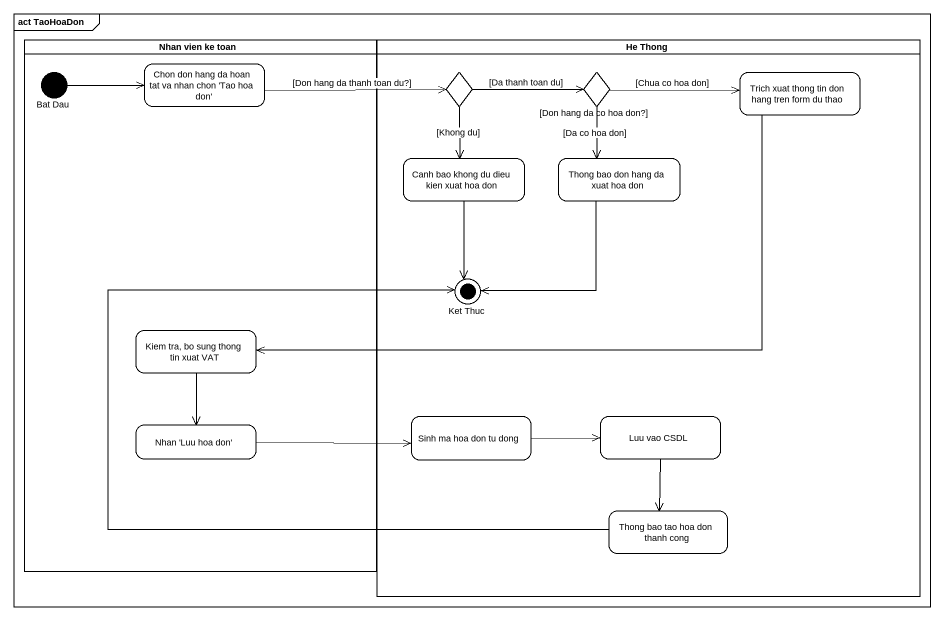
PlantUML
@startuml
mainframe act TaoHoaDon
hide empty description
state "Nhan vien ke toan" as Nhan_vien_ke_toan <<partition>> {
  state "Bat Dau" as Bat_Dau <<start>>
  state "Chon don hang da hoan tat va nhan chon 'Tao hoa don'" as Chon_don_hang_da_hoan_tat
  state "Kiem tra, bo sung thong tin xuat VAT" as Kiem_tra_bo_sung_thong_tin
  state "Nhan 'Luu hoa don'" as Nhan_Luu_hoa_don
}
state "He Thong" as He_Thong <<partition>> {
  state choice1 <<choice>>
  state "[Don hang da co hoa don?]" as Don_hang_da_co_hoa_don <<choice>>
  state "Trich xuat thong tin don hang tren form du thao" as Trich_xuat_thong_tin_don
  state "Canh bao khong du dieu kien xuat hoa don" as Canh_bao_khong_du_dieu_kien
  state "Thong bao don hang da xuat hoa don" as Thong_bao_don_hang_da_xuat
  state "Ket Thuc" as Ket_Thuc <<end>>
  state "Sinh ma hoa don tu dong" as Sinh_ma_hoa_don_tu_dong
  state "Luu vao CSDL" as Luu_vao_CSDL
  state "Thong bao tao hoa don thanh cong" as Thong_bao_tao_hoa_don_thanh
}
Bat_Dau -right-> Chon_don_hang_da_hoan_tat
Chon_don_hang_da_hoan_tat -right-> choice1 : [Don hang da thanh toan du?]
choice1 -right-> Don_hang_da_co_hoa_don : [Da thanh toan du]
choice1 --> Canh_bao_khong_du_dieu_kien : [Khong du]
Don_hang_da_co_hoa_don -right-> Trich_xuat_thong_tin_don : [Chua co hoa don]
Don_hang_da_co_hoa_don --> Thong_bao_don_hang_da_xuat : [Da co hoa don]
Trich_xuat_thong_tin_don -left-> Kiem_tra_bo_sung_thong_tin
Canh_bao_khong_du_dieu_kien --> Ket_Thuc
Thong_bao_don_hang_da_xuat --> Ket_Thuc
Kiem_tra_bo_sung_thong_tin --> Nhan_Luu_hoa_don
Nhan_Luu_hoa_don -right-> Sinh_ma_hoa_don_tu_dong
Sinh_ma_hoa_don_tu_dong -right-> Luu_vao_CSDL
Luu_vao_CSDL --> Thong_bao_tao_hoa_don_thanh
Thong_bao_tao_hoa_don_thanh -up-> Ket_Thuc
@enduml
